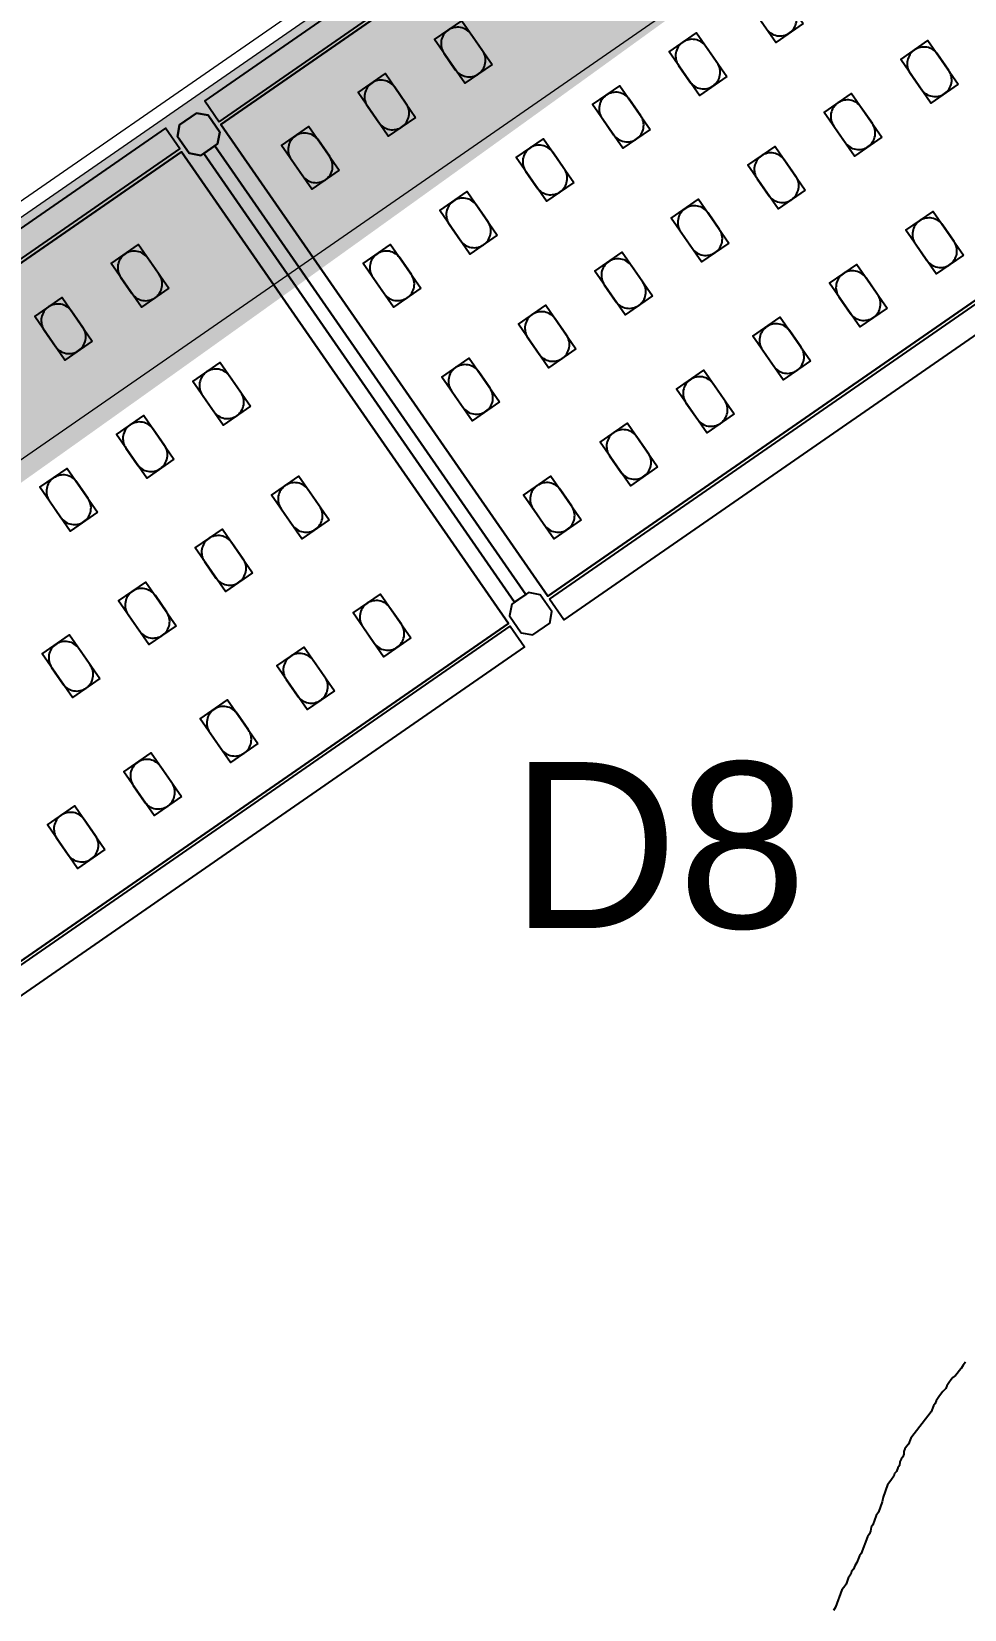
# Model space of a CAD drawing. Header units: millimetres. Extents: x 9159 to 17971, y 10368 to 13314.
# Drawn here: x 14014.1 to 14084.3, y 11922.2 to 12041 of the extents above; entities that cross this region are included whole.
import ezdxf
from ezdxf.enums import TextEntityAlignment as Align

# ---------------------------------------------------------------- set-up
doc = ezdxf.new("R2010")
doc.units = ezdxf.units.MM
doc.header["$LTSCALE"] = 5
for name, color, linetype in [('200-EquipBlack-3d', 250, 'Continuous'), ('200-EquipBorder-2d', 9, 'Continuous'), ('200-EquipID-2d', 7, 'Continuous'), ('200-EquipInternal-2d', 252, 'Continuous'), ('200-EquipSteel-3d', 9, 'Continuous'), ('600-User-2D', 7, 'Continuous')]:
    doc.layers.add(name, color=color, linetype=linetype)
doc.layers.add('200-InsPoint-3D', color=3, linetype='Continuous', plot=False)
for name, color, linetype, lineweight in [('A-DUVAR', 5, 'Continuous', 18), ('fusya-hatch', 230, 'Continuous', 0), ('SİLME  İZ', 42, 'Continuous', 0)]:
    doc.layers.add(name, color=color, linetype=linetype, lineweight=lineweight)
doc.styles.add('Arial', font='arial.ttf')
doc.styles.add('ROMANS', font='micross.ttf')

# ---------------------------------------------------------------- blocks, each defined once
blk = doc.blocks.new('BLS2580')
at = {"layer": '200-EquipBlack-3d'}
for points, elevation in [([(1155.5, -120.5), (1130.5, -120.5), (1130.5, -80.5), (1155.5, -80.5)], 1617), ([(1155.5, -120.5), (1130.5, -120.5), (1130.5, -80.5), (1155.5, -80.5)], 267), ([(1155.5, -120.5), (1130.5, -120.5), (1130.5, -80.5), (1155.5, -80.5)], 717), ([(1155.5, -120.5), (1130.5, -120.5), (1130.5, -80.5), (1155.5, -80.5)], 1167), ([(1225.5, -120.5), (1200.5, -120.5), (1200.5, -80.5), (1225.5, -80.5)], 1617), ([(1225.5, -120.5), (1200.5, -120.5), (1200.5, -80.5), (1225.5, -80.5)], 267), ([(1225.5, -120.5), (1200.5, -120.5), (1200.5, -80.5), (1225.5, -80.5)], 717), ([(1225.5, -120.5), (1200.5, -120.5), (1200.5, -80.5), (1225.5, -80.5)], 1167), ([(1381.5, -120.5), (1356.5, -120.5), (1356.5, -80.5), (1381.5, -80.5)], 1617), ([(1381.5, -120.5), (1356.5, -120.5), (1356.5, -80.5), (1381.5, -80.5)], 1167), ([(1381.5, -120.5), (1356.5, -120.5), (1356.5, -80.5), (1381.5, -80.5)], 717), ([(1381.5, -120.5), (1356.5, -120.5), (1356.5, -80.5), (1381.5, -80.5)], 267), ([(1451.5, -120.5), (1426.5, -120.5), (1426.5, -80.5), (1451.5, -80.5)], 1617), ([(1451.5, -120.5), (1426.5, -120.5), (1426.5, -80.5), (1451.5, -80.5)], 1167), ([(1451.5, -120.5), (1426.5, -120.5), (1426.5, -80.5), (1451.5, -80.5)], 717), ([(1451.5, -120.5), (1426.5, -120.5), (1426.5, -80.5), (1451.5, -80.5)], 267), ([(1521.5, -120.5), (1496.5, -120.5), (1496.5, -80.5), (1521.5, -80.5)], 1617), ([(1521.5, -120.5), (1496.5, -120.5), (1496.5, -80.5), (1521.5, -80.5)], 267), ([(1521.5, -120.5), (1496.5, -120.5), (1496.5, -80.5), (1521.5, -80.5)], 717), ([(1521.5, -120.5), (1496.5, -120.5), (1496.5, -80.5), (1521.5, -80.5)], 1167), ([(1085.5, -228.5), (1060.5, -228.5), (1060.5, -188.5), (1085.5, -188.5)], 1617), ([(1085.5, -228.5), (1060.5, -228.5), (1060.5, -188.5), (1085.5, -188.5)], 267), ([(1085.5, -228.5), (1060.5, -228.5), (1060.5, -188.5), (1085.5, -188.5)], 717), ([(1085.5, -228.5), (1060.5, -228.5), (1060.5, -188.5), (1085.5, -188.5)], 1167), ([(1155.5, -228.5), (1130.5, -228.5), (1130.5, -188.5), (1155.5, -188.5)], 1617), ([(1155.5, -228.5), (1130.5, -228.5), (1130.5, -188.5), (1155.5, -188.5)], 267), ([(1155.5, -228.5), (1130.5, -228.5), (1130.5, -188.5), (1155.5, -188.5)], 717), ([(1155.5, -228.5), (1130.5, -228.5), (1130.5, -188.5), (1155.5, -188.5)], 1167), ([(1225.5, -228.5), (1200.5, -228.5), (1200.5, -188.5), (1225.5, -188.5)], 1617), ([(1225.5, -228.5), (1200.5, -228.5), (1200.5, -188.5), (1225.5, -188.5)], 267), ([(1225.5, -228.5), (1200.5, -228.5), (1200.5, -188.5), (1225.5, -188.5)], 717), ([(1225.5, -228.5), (1200.5, -228.5), (1200.5, -188.5), (1225.5, -188.5)], 1167), ([(1381.5, -228.5), (1356.5, -228.5), (1356.5, -188.5), (1381.5, -188.5)], 1617), ([(1381.5, -228.5), (1356.5, -228.5), (1356.5, -188.5), (1381.5, -188.5)], 1167), ([(1381.5, -228.5), (1356.5, -228.5), (1356.5, -188.5), (1381.5, -188.5)], 717), ([(1381.5, -228.5), (1356.5, -228.5), (1356.5, -188.5), (1381.5, -188.5)], 267), ([(1451.5, -228.5), (1426.5, -228.5), (1426.5, -188.5), (1451.5, -188.5)], 1617), ([(1451.5, -228.5), (1426.5, -228.5), (1426.5, -188.5), (1451.5, -188.5)], 1167), ([(1451.5, -228.5), (1426.5, -228.5), (1426.5, -188.5), (1451.5, -188.5)], 717), ([(1451.5, -228.5), (1426.5, -228.5), (1426.5, -188.5), (1451.5, -188.5)], 267), ([(1521.5, -228.5), (1496.5, -228.5), (1496.5, -188.5), (1521.5, -188.5)], 1617), ([(1521.5, -228.5), (1496.5, -228.5), (1496.5, -188.5), (1521.5, -188.5)], 267), ([(1521.5, -228.5), (1496.5, -228.5), (1496.5, -188.5), (1521.5, -188.5)], 717), ([(1521.5, -228.5), (1496.5, -228.5), (1496.5, -188.5), (1521.5, -188.5)], 1167), ([(1591.5, -228.5), (1566.5, -228.5), (1566.5, -188.5), (1591.5, -188.5)], 1617), ([(1591.5, -228.5), (1566.5, -228.5), (1566.5, -188.5), (1591.5, -188.5)], 267), ([(1591.5, -228.5), (1566.5, -228.5), (1566.5, -188.5), (1591.5, -188.5)], 717), ([(1591.5, -228.5), (1566.5, -228.5), (1566.5, -188.5), (1591.5, -188.5)], 1167), ([(1661.5, -228.5), (1636.5, -228.5), (1636.5, -188.5), (1661.5, -188.5)], 1617), ([(1661.5, -228.5), (1636.5, -228.5), (1636.5, -188.5), (1661.5, -188.5)], 267), ([(1661.5, -228.5), (1636.5, -228.5), (1636.5, -188.5), (1661.5, -188.5)], 717), ([(1661.5, -228.5), (1636.5, -228.5), (1636.5, -188.5), (1661.5, -188.5)], 1167), ([(1731.5, -228.5), (1706.5, -228.5), (1706.5, -188.5), (1731.5, -188.5)], 1617), ([(1731.5, -228.5), (1706.5, -228.5), (1706.5, -188.5), (1731.5, -188.5)], 267), ([(1731.5, -228.5), (1706.5, -228.5), (1706.5, -188.5), (1731.5, -188.5)], 717), ([(1731.5, -228.5), (1706.5, -228.5), (1706.5, -188.5), (1731.5, -188.5)], 1167), ([(1015.5, -332.5), (990.5, -332.5), (990.5, -292.5), (1015.5, -292.5)], 1617), ([(1015.5, -332.5), (990.5, -332.5), (990.5, -292.5), (1015.5, -292.5)], 267), ([(1015.5, -332.5), (990.5, -332.5), (990.5, -292.5), (1015.5, -292.5)], 717), ([(1015.5, -332.5), (990.5, -332.5), (990.5, -292.5), (1015.5, -292.5)], 1167), ([(1085.5, -332.5), (1060.5, -332.5), (1060.5, -292.5), (1085.5, -292.5)], 1617), ([(1085.5, -332.5), (1060.5, -332.5), (1060.5, -292.5), (1085.5, -292.5)], 267), ([(1085.5, -332.5), (1060.5, -332.5), (1060.5, -292.5), (1085.5, -292.5)], 717), ([(1085.5, -332.5), (1060.5, -332.5), (1060.5, -292.5), (1085.5, -292.5)], 1167), ([(1155.5, -332.5), (1130.5, -332.5), (1130.5, -292.5), (1155.5, -292.5)], 1617), ([(1155.5, -332.5), (1130.5, -332.5), (1130.5, -292.5), (1155.5, -292.5)], 267), ([(1155.5, -332.5), (1130.5, -332.5), (1130.5, -292.5), (1155.5, -292.5)], 717), ([(1155.5, -332.5), (1130.5, -332.5), (1130.5, -292.5), (1155.5, -292.5)], 1167), ([(1225.5, -332.5), (1200.5, -332.5), (1200.5, -292.5), (1225.5, -292.5)], 1617), ([(1225.5, -332.5), (1200.5, -332.5), (1200.5, -292.5), (1225.5, -292.5)], 267), ([(1225.5, -332.5), (1200.5, -332.5), (1200.5, -292.5), (1225.5, -292.5)], 717), ([(1225.5, -332.5), (1200.5, -332.5), (1200.5, -292.5), (1225.5, -292.5)], 1167), ([(1381.5, -332.5), (1356.5, -332.5), (1356.5, -292.5), (1381.5, -292.5)], 1617), ([(1381.5, -332.5), (1356.5, -332.5), (1356.5, -292.5), (1381.5, -292.5)], 1167), ([(1381.5, -332.5), (1356.5, -332.5), (1356.5, -292.5), (1381.5, -292.5)], 717), ([(1381.5, -332.5), (1356.5, -332.5), (1356.5, -292.5), (1381.5, -292.5)], 267), ([(1451.5, -332.5), (1426.5, -332.5), (1426.5, -292.5), (1451.5, -292.5)], 1617), ([(1451.5, -332.5), (1426.5, -332.5), (1426.5, -292.5), (1451.5, -292.5)], 1167), ([(1451.5, -332.5), (1426.5, -332.5), (1426.5, -292.5), (1451.5, -292.5)], 717), ([(1451.5, -332.5), (1426.5, -332.5), (1426.5, -292.5), (1451.5, -292.5)], 267), ([(1521.5, -332.5), (1496.5, -332.5), (1496.5, -292.5), (1521.5, -292.5)], 1617), ([(1521.5, -332.5), (1496.5, -332.5), (1496.5, -292.5), (1521.5, -292.5)], 267), ([(1521.5, -332.5), (1496.5, -332.5), (1496.5, -292.5), (1521.5, -292.5)], 717), ([(1521.5, -332.5), (1496.5, -332.5), (1496.5, -292.5), (1521.5, -292.5)], 1167), ([(1591.5, -332.5), (1566.5, -332.5), (1566.5, -292.5), (1591.5, -292.5)], 1617), ([(1591.5, -332.5), (1566.5, -332.5), (1566.5, -292.5), (1591.5, -292.5)], 267), ([(1591.5, -332.5), (1566.5, -332.5), (1566.5, -292.5), (1591.5, -292.5)], 717), ([(1591.5, -332.5), (1566.5, -332.5), (1566.5, -292.5), (1591.5, -292.5)], 1167), ([(1661.5, -332.5), (1636.5, -332.5), (1636.5, -292.5), (1661.5, -292.5)], 1617), ([(1661.5, -332.5), (1636.5, -332.5), (1636.5, -292.5), (1661.5, -292.5)], 267), ([(1661.5, -332.5), (1636.5, -332.5), (1636.5, -292.5), (1661.5, -292.5)], 717), ([(1661.5, -332.5), (1636.5, -332.5), (1636.5, -292.5), (1661.5, -292.5)], 1167), ([(1731.5, -332.5), (1706.5, -332.5), (1706.5, -292.5), (1731.5, -292.5)], 1617), ([(1731.5, -332.5), (1706.5, -332.5), (1706.5, -292.5), (1731.5, -292.5)], 267), ([(1731.5, -332.5), (1706.5, -332.5), (1706.5, -292.5), (1731.5, -292.5)], 717), ([(1731.5, -332.5), (1706.5, -332.5), (1706.5, -292.5), (1731.5, -292.5)], 1167), ([(1801.5, -332.5), (1776.5, -332.5), (1776.5, -292.5), (1801.5, -292.5)], 1617), ([(1801.5, -332.5), (1776.5, -332.5), (1776.5, -292.5), (1801.5, -292.5)], 1167), ([(1801.5, -332.5), (1776.5, -332.5), (1776.5, -292.5), (1801.5, -292.5)], 717), ([(1801.5, -332.5), (1776.5, -332.5), (1776.5, -292.5), (1801.5, -292.5)], 267), ([(945.5, -440.5), (920.5, -440.5), (920.5, -400.5), (945.5, -400.5)], 1617), ([(945.5, -440.5), (920.5, -440.5), (920.5, -400.5), (945.5, -400.5)], 267), ([(945.5, -440.5), (920.5, -440.5), (920.5, -400.5), (945.5, -400.5)], 717), ([(945.5, -440.5), (920.5, -440.5), (920.5, -400.5), (945.5, -400.5)], 1167), ([(1015.5, -440.5), (990.5, -440.5), (990.5, -400.5), (1015.5, -400.5)], 1617), ([(1015.5, -440.5), (990.5, -440.5), (990.5, -400.5), (1015.5, -400.5)], 267), ([(1015.5, -440.5), (990.5, -440.5), (990.5, -400.5), (1015.5, -400.5)], 717), ([(1015.5, -440.5), (990.5, -440.5), (990.5, -400.5), (1015.5, -400.5)], 1167), ([(1085.5, -440.5), (1060.5, -440.5), (1060.5, -400.5), (1085.5, -400.5)], 1617), ([(1085.5, -440.5), (1060.5, -440.5), (1060.5, -400.5), (1085.5, -400.5)], 267), ([(1085.5, -440.5), (1060.5, -440.5), (1060.5, -400.5), (1085.5, -400.5)], 717), ([(1085.5, -440.5), (1060.5, -440.5), (1060.5, -400.5), (1085.5, -400.5)], 1167), ([(1155.5, -440.5), (1130.5, -440.5), (1130.5, -400.5), (1155.5, -400.5)], 1617), ([(1155.5, -440.5), (1130.5, -440.5), (1130.5, -400.5), (1155.5, -400.5)], 267), ([(1155.5, -440.5), (1130.5, -440.5), (1130.5, -400.5), (1155.5, -400.5)], 717), ([(1155.5, -440.5), (1130.5, -440.5), (1130.5, -400.5), (1155.5, -400.5)], 1167), ([(1225.5, -440.5), (1200.5, -440.5), (1200.5, -400.5), (1225.5, -400.5)], 1617), ([(1225.5, -440.5), (1200.5, -440.5), (1200.5, -400.5), (1225.5, -400.5)], 267), ([(1225.5, -440.5), (1200.5, -440.5), (1200.5, -400.5), (1225.5, -400.5)], 717), ([(1225.5, -440.5), (1200.5, -440.5), (1200.5, -400.5), (1225.5, -400.5)], 1167), ([(1381.5, -440.5), (1356.5, -440.5), (1356.5, -400.5), (1381.5, -400.5)], 1617), ([(1381.5, -440.5), (1356.5, -440.5), (1356.5, -400.5), (1381.5, -400.5)], 1167), ([(1381.5, -440.5), (1356.5, -440.5), (1356.5, -400.5), (1381.5, -400.5)], 717), ([(1381.5, -440.5), (1356.5, -440.5), (1356.5, -400.5), (1381.5, -400.5)], 267), ([(1451.5, -440.5), (1426.5, -440.5), (1426.5, -400.5), (1451.5, -400.5)], 1617), ([(1451.5, -440.5), (1426.5, -440.5), (1426.5, -400.5), (1451.5, -400.5)], 1167), ([(1451.5, -440.5), (1426.5, -440.5), (1426.5, -400.5), (1451.5, -400.5)], 717), ([(1451.5, -440.5), (1426.5, -440.5), (1426.5, -400.5), (1451.5, -400.5)], 267), ([(1521.5, -440.5), (1496.5, -440.5), (1496.5, -400.5), (1521.5, -400.5)], 1617), ([(1521.5, -440.5), (1496.5, -440.5), (1496.5, -400.5), (1521.5, -400.5)], 267), ([(1521.5, -440.5), (1496.5, -440.5), (1496.5, -400.5), (1521.5, -400.5)], 717), ([(1521.5, -440.5), (1496.5, -440.5), (1496.5, -400.5), (1521.5, -400.5)], 1167), ([(1591.5, -440.5), (1566.5, -440.5), (1566.5, -400.5), (1591.5, -400.5)], 1617), ([(1591.5, -440.5), (1566.5, -440.5), (1566.5, -400.5), (1591.5, -400.5)], 267), ([(1591.5, -440.5), (1566.5, -440.5), (1566.5, -400.5), (1591.5, -400.5)], 717), ([(1591.5, -440.5), (1566.5, -440.5), (1566.5, -400.5), (1591.5, -400.5)], 1167), ([(1661.5, -440.5), (1636.5, -440.5), (1636.5, -400.5), (1661.5, -400.5)], 1617), ([(1661.5, -440.5), (1636.5, -440.5), (1636.5, -400.5), (1661.5, -400.5)], 267), ([(1661.5, -440.5), (1636.5, -440.5), (1636.5, -400.5), (1661.5, -400.5)], 717), ([(1661.5, -440.5), (1636.5, -440.5), (1636.5, -400.5), (1661.5, -400.5)], 1167), ([(1731.5, -440.5), (1706.5, -440.5), (1706.5, -400.5), (1731.5, -400.5)], 1617), ([(1731.5, -440.5), (1706.5, -440.5), (1706.5, -400.5), (1731.5, -400.5)], 267), ([(1731.5, -440.5), (1706.5, -440.5), (1706.5, -400.5), (1731.5, -400.5)], 717), ([(1731.5, -440.5), (1706.5, -440.5), (1706.5, -400.5), (1731.5, -400.5)], 1167)]:
    blk.add_lwpolyline(points, close=True, dxfattribs=dict(at, elevation=elevation))
at = {"layer": '200-EquipBorder-2d'}
for points in [[(52, -39), (1292, -39), (1292, -20), (52, -20)], [(1328, -39), (2568, -39), (2568, -20), (1328, -20)], [(52, -476), (1292, -476), (1292, -495), (52, -495)], [(1328, -476), (2568, -476), (2568, -495), (1328, -495)]]:
    blk.add_lwpolyline(points, close=True, dxfattribs=at)
for points in [[(1302.3, -52), (1296, -45.7), (1296, -30.3), (1302.3, -24), (1317.7, -24), (1324, -30.3), (1324, -45.7), (1317.7, -52), (1302.3, -52)], [(1304.9, -463), (1315.1, -463), (1315.1, -52), (1304.9, -52), (1304.9, -463)], [(1302.3, -463), (1296, -469.3), (1296, -484.7), (1302.3, -491), (1317.7, -491), (1324, -484.7), (1324, -469.3), (1317.7, -463), (1302.3, -463)]]:
    blk.add_lwpolyline(points, dxfattribs=at)
at = {"layer": '200-EquipInternal-2d'}
for points in [[(1292, -473.5), (52, -473.5), (52, -41.5), (1292, -41.5)], [(2568, -473.5), (1328, -473.5), (1328, -41.5), (2568, -41.5)]]:
    blk.add_lwpolyline(points, close=True, dxfattribs=at)
for points in [[(1130.5, -93), (1130.5, -108, 0.414214), (1143, -120.5, 0.414214), (1155.5, -108), (1155.5, -93, 0.414214), (1143, -80.5, 0.414214), (1130.5, -93, 0.414214)], [(1200.5, -93), (1200.5, -108, 0.414214), (1213, -120.5, 0.414214), (1225.5, -108), (1225.5, -93, 0.414214), (1213, -80.5, 0.414214), (1200.5, -93, 0.414214)], [(1356.5, -93), (1356.5, -108, 0.414214), (1369, -120.5, 0.414214), (1381.5, -108), (1381.5, -93, 0.414214), (1369, -80.5, 0.414214), (1356.5, -93, 0.414214)], [(1426.5, -93), (1426.5, -108, 0.414214), (1439, -120.5, 0.414214), (1451.5, -108), (1451.5, -93, 0.414214), (1439, -80.5, 0.414214), (1426.5, -93, 0.414214)], [(1496.5, -93), (1496.5, -108, 0.414214), (1509, -120.5, 0.414214), (1521.5, -108), (1521.5, -93, 0.414214), (1509, -80.5, 0.414214), (1496.5, -93, 0.414214)], [(1060.5, -201), (1060.5, -216, 0.414214), (1073, -228.5, 0.414214), (1085.5, -216), (1085.5, -201, 0.414214), (1073, -188.5, 0.414214), (1060.5, -201, 0.414214)], [(1130.5, -201), (1130.5, -216, 0.414214), (1143, -228.5, 0.414214), (1155.5, -216), (1155.5, -201, 0.414214), (1143, -188.5, 0.414214), (1130.5, -201, 0.414214)], [(1200.5, -201), (1200.5, -216, 0.414214), (1213, -228.5, 0.414214), (1225.5, -216), (1225.5, -201, 0.414214), (1213, -188.5, 0.414214), (1200.5, -201, 0.414214)], [(1356.5, -201), (1356.5, -216, 0.414214), (1369, -228.5, 0.414214), (1381.5, -216), (1381.5, -201, 0.414214), (1369, -188.5, 0.414214), (1356.5, -201, 0.414214)], [(1426.5, -201), (1426.5, -216, 0.414214), (1439, -228.5, 0.414214), (1451.5, -216), (1451.5, -201, 0.414214), (1439, -188.5, 0.414214), (1426.5, -201, 0.414214)], [(1496.5, -201), (1496.5, -216, 0.414214), (1509, -228.5, 0.414214), (1521.5, -216), (1521.5, -201, 0.414214), (1509, -188.5, 0.414214), (1496.5, -201, 0.414214)], [(1566.5, -201), (1566.5, -216, 0.414214), (1579, -228.5, 0.414214), (1591.5, -216), (1591.5, -201, 0.414214), (1579, -188.5, 0.414214), (1566.5, -201, 0.414214)], [(1636.5, -201), (1636.5, -216, 0.414214), (1649, -228.5, 0.414214), (1661.5, -216), (1661.5, -201, 0.414214), (1649, -188.5, 0.414214), (1636.5, -201, 0.414214)], [(1706.5, -201), (1706.5, -216, 0.414214), (1719, -228.5, 0.414214), (1731.5, -216), (1731.5, -201, 0.414214), (1719, -188.5, 0.414214), (1706.5, -201, 0.414214)], [(990.5, -305), (990.5, -320, 0.414214), (1003, -332.5, 0.414214), (1015.5, -320), (1015.5, -305, 0.414214), (1003, -292.5, 0.414214), (990.5, -305, 0.414214)], [(1060.5, -305), (1060.5, -320, 0.414214), (1073, -332.5, 0.414214), (1085.5, -320), (1085.5, -305, 0.414214), (1073, -292.5, 0.414214), (1060.5, -305, 0.414214)], [(1130.5, -305), (1130.5, -320, 0.414214), (1143, -332.5, 0.414214), (1155.5, -320), (1155.5, -305, 0.414214), (1143, -292.5, 0.414214), (1130.5, -305, 0.414214)], [(1200.5, -305), (1200.5, -320, 0.414214), (1213, -332.5, 0.414214), (1225.5, -320), (1225.5, -305, 0.414214), (1213, -292.5, 0.414214), (1200.5, -305, 0.414214)], [(1356.5, -305), (1356.5, -320, 0.414214), (1369, -332.5, 0.414214), (1381.5, -320), (1381.5, -305, 0.414214), (1369, -292.5, 0.414214), (1356.5, -305, 0.414214)], [(1426.5, -305), (1426.5, -320, 0.414214), (1439, -332.5, 0.414214), (1451.5, -320), (1451.5, -305, 0.414214), (1439, -292.5, 0.414214), (1426.5, -305, 0.414214)], [(1496.5, -305), (1496.5, -320, 0.414214), (1509, -332.5, 0.414214), (1521.5, -320), (1521.5, -305, 0.414214), (1509, -292.5, 0.414214), (1496.5, -305, 0.414214)], [(1566.5, -305), (1566.5, -320, 0.414214), (1579, -332.5, 0.414214), (1591.5, -320), (1591.5, -305, 0.414214), (1579, -292.5, 0.414214), (1566.5, -305, 0.414214)], [(1636.5, -305), (1636.5, -320, 0.414214), (1649, -332.5, 0.414214), (1661.5, -320), (1661.5, -305, 0.414214), (1649, -292.5, 0.414214), (1636.5, -305, 0.414214)], [(1706.5, -305), (1706.5, -320, 0.414214), (1719, -332.5, 0.414214), (1731.5, -320), (1731.5, -305, 0.414214), (1719, -292.5, 0.414214), (1706.5, -305, 0.414214)], [(1776.5, -305), (1776.5, -320, 0.414214), (1789, -332.5, 0.414214), (1801.5, -320), (1801.5, -305, 0.414214), (1789, -292.5, 0.414214), (1776.5, -305, 0.414214)], [(920.5, -413), (920.5, -428, 0.414214), (933, -440.5, 0.414214), (945.5, -428), (945.5, -413, 0.414214), (933, -400.5, 0.414214), (920.5, -413, 0.414214)], [(990.5, -413), (990.5, -428, 0.414214), (1003, -440.5, 0.414214), (1015.5, -428), (1015.5, -413, 0.414214), (1003, -400.5, 0.414214), (990.5, -413, 0.414214)], [(1060.5, -413), (1060.5, -428, 0.414214), (1073, -440.5, 0.414214), (1085.5, -428), (1085.5, -413, 0.414214), (1073, -400.5, 0.414214), (1060.5, -413, 0.414214)], [(1130.5, -413), (1130.5, -428, 0.414214), (1143, -440.5, 0.414214), (1155.5, -428), (1155.5, -413, 0.414214), (1143, -400.5, 0.414214), (1130.5, -413, 0.414214)], [(1200.5, -413), (1200.5, -428, 0.414214), (1213, -440.5, 0.414214), (1225.5, -428), (1225.5, -413, 0.414214), (1213, -400.5, 0.414214), (1200.5, -413, 0.414214)], [(1356.5, -413), (1356.5, -428, 0.414214), (1369, -440.5, 0.414214), (1381.5, -428), (1381.5, -413, 0.414214), (1369, -400.5, 0.414214), (1356.5, -413, 0.414214)], [(1426.5, -413), (1426.5, -428, 0.414214), (1439, -440.5, 0.414214), (1451.5, -428), (1451.5, -413, 0.414214), (1439, -400.5, 0.414214), (1426.5, -413, 0.414214)], [(1496.5, -413), (1496.5, -428, 0.414214), (1509, -440.5, 0.414214), (1521.5, -428), (1521.5, -413, 0.414214), (1509, -400.5, 0.414214), (1496.5, -413, 0.414214)], [(1566.5, -413), (1566.5, -428, 0.414214), (1579, -440.5, 0.414214), (1591.5, -428), (1591.5, -413, 0.414214), (1579, -400.5, 0.414214), (1566.5, -413, 0.414214)], [(1636.5, -413), (1636.5, -428, 0.414214), (1649, -440.5, 0.414214), (1661.5, -428), (1661.5, -413, 0.414214), (1649, -400.5, 0.414214), (1636.5, -413, 0.414214)], [(1706.5, -413), (1706.5, -428, 0.414214), (1719, -440.5, 0.414214), (1731.5, -428), (1731.5, -413, 0.414214), (1719, -400.5, 0.414214), (1706.5, -413, 0.414214)]]:
    blk.add_lwpolyline(points, format="xyb", dxfattribs=at)
at = {"layer": '200-EquipSteel-3d'}
for points in [[(1302.3, -24), (1296, -30.3), (1296, -45.7), (1302.3, -52), (1317.7, -52), (1324, -45.7), (1324, -30.3), (1317.7, -24), (1302.3, -24)], [(1302.3, -463), (1296, -469.3), (1296, -484.7), (1302.3, -491), (1317.7, -491), (1324, -484.7), (1324, -469.3), (1317.7, -463), (1302.3, -463)]]:
    blk.add_lwpolyline(points, dxfattribs=at)
at = {"layer": '200-InsPoint-3D', "flags": 9}
blk.add_attdef('DISTANG', (0, 0), '', height=1, dxfattribs=at)
at = {"layer": '200-EquipSteel-3d'}
mesh = blk.add_polymesh((6, 3), dxfattribs=at)
for k, corner in enumerate([(52, -473.5, 1615), (52, -473.5, 1585), (52, -473.5, 1585), (52, -41.5, 1615), (52, -41.5, 1585), (52, -41.5, 1585), (1292, -41.5, 1615), (1292, -41.5, 1585), (52, -41.5, 1585), (1292, -473.5, 1615), (1292, -473.5, 1585), (52, -473.5, 1585), (1292, -473.5, 1615), (1292, -473.5, 1615), (52, -473.5, 1615), (1292, -41.5, 1615), (1292, -41.5, 1615), (52, -41.5, 1615)]):
    mesh.set_mesh_vertex(divmod(k, 3), corner)
mesh = blk.add_polymesh((6, 3), dxfattribs=at)
for k, corner in enumerate([(52, -473.5, 265), (52, -473.5, 235), (52, -473.5, 235), (52, -41.5, 265), (52, -41.5, 235), (52, -41.5, 235), (1292, -41.5, 265), (1292, -41.5, 235), (52, -41.5, 235), (1292, -473.5, 265), (1292, -473.5, 235), (52, -473.5, 235), (1292, -473.5, 265), (1292, -473.5, 265), (52, -473.5, 265), (1292, -41.5, 265), (1292, -41.5, 265), (52, -41.5, 265)]):
    mesh.set_mesh_vertex(divmod(k, 3), corner)
mesh = blk.add_polymesh((6, 3), dxfattribs=at)
for k, corner in enumerate([(52, -473.5, 715), (52, -473.5, 685), (52, -473.5, 685), (52, -41.5, 715), (52, -41.5, 685), (52, -41.5, 685), (1292, -41.5, 715), (1292, -41.5, 685), (52, -41.5, 685), (1292, -473.5, 715), (1292, -473.5, 685), (52, -473.5, 685), (1292, -473.5, 715), (1292, -473.5, 715), (52, -473.5, 715), (1292, -41.5, 715), (1292, -41.5, 715), (52, -41.5, 715)]):
    mesh.set_mesh_vertex(divmod(k, 3), corner)
mesh = blk.add_polymesh((6, 3), dxfattribs=at)
for k, corner in enumerate([(52, -473.5, 1165), (52, -473.5, 1135), (52, -473.5, 1135), (52, -41.5, 1165), (52, -41.5, 1135), (52, -41.5, 1135), (1292, -41.5, 1165), (1292, -41.5, 1135), (52, -41.5, 1135), (1292, -473.5, 1165), (1292, -473.5, 1135), (52, -473.5, 1135), (1292, -473.5, 1165), (1292, -473.5, 1165), (52, -473.5, 1165), (1292, -41.5, 1165), (1292, -41.5, 1165), (52, -41.5, 1165)]):
    mesh.set_mesh_vertex(divmod(k, 3), corner)
mesh = blk.add_polymesh((6, 3), dxfattribs=at)
for k, corner in enumerate([(1328, -473.5, 1615), (1328, -473.5, 1585), (1328, -473.5, 1585), (1328, -41.5, 1615), (1328, -41.5, 1585), (1328, -41.5, 1585), (2568, -41.5, 1615), (2568, -41.5, 1585), (1328, -41.5, 1585), (2568, -473.5, 1615), (2568, -473.5, 1585), (1328, -473.5, 1585), (2568, -473.5, 1615), (2568, -473.5, 1615), (1328, -473.5, 1615), (2568, -41.5, 1615), (2568, -41.5, 1615), (1328, -41.5, 1615)]):
    mesh.set_mesh_vertex(divmod(k, 3), corner)
mesh = blk.add_polymesh((6, 3), dxfattribs=at)
for k, corner in enumerate([(1328, -473.5, 265), (1328, -473.5, 235), (1328, -473.5, 235), (1328, -41.5, 265), (1328, -41.5, 235), (1328, -41.5, 235), (2568, -41.5, 265), (2568, -41.5, 235), (1328, -41.5, 235), (2568, -473.5, 265), (2568, -473.5, 235), (1328, -473.5, 235), (2568, -473.5, 265), (2568, -473.5, 265), (1328, -473.5, 265), (2568, -41.5, 265), (2568, -41.5, 265), (1328, -41.5, 265)]):
    mesh.set_mesh_vertex(divmod(k, 3), corner)
mesh = blk.add_polymesh((6, 3), dxfattribs=at)
for k, corner in enumerate([(1328, -473.5, 715), (1328, -473.5, 685), (1328, -473.5, 685), (1328, -41.5, 715), (1328, -41.5, 685), (1328, -41.5, 685), (2568, -41.5, 715), (2568, -41.5, 685), (1328, -41.5, 685), (2568, -473.5, 715), (2568, -473.5, 685), (1328, -473.5, 685), (2568, -473.5, 715), (2568, -473.5, 715), (1328, -473.5, 715), (2568, -41.5, 715), (2568, -41.5, 715), (1328, -41.5, 715)]):
    mesh.set_mesh_vertex(divmod(k, 3), corner)
mesh = blk.add_polymesh((6, 3), dxfattribs=at)
for k, corner in enumerate([(1328, -473.5, 1165), (1328, -473.5, 1135), (1328, -473.5, 1135), (1328, -41.5, 1165), (1328, -41.5, 1135), (1328, -41.5, 1135), (2568, -41.5, 1165), (2568, -41.5, 1135), (1328, -41.5, 1135), (2568, -473.5, 1165), (2568, -473.5, 1135), (1328, -473.5, 1135), (2568, -473.5, 1165), (2568, -473.5, 1165), (1328, -473.5, 1165), (2568, -41.5, 1165), (2568, -41.5, 1165), (1328, -41.5, 1165)]):
    mesh.set_mesh_vertex(divmod(k, 3), corner)
mesh = blk.add_polymesh((6, 3), dxfattribs=at)
for k, corner in enumerate([(1315.1, -52, 260), (1315.1, -52, 240), (1315.1, -52, 240), (1304.9, -52, 260), (1304.9, -52, 240), (1304.9, -52, 240), (1304.9, -463, 260), (1304.9, -463, 240), (1304.9, -52, 240), (1315.1, -463, 260), (1315.1, -463, 240), (1315.1, -52, 240), (1315.1, -463, 260), (1315.1, -463, 260), (1315.1, -52, 260), (1304.9, -463, 260), (1304.9, -463, 260), (1304.9, -52, 260)]):
    mesh.set_mesh_vertex(divmod(k, 3), corner)
mesh = blk.add_polymesh((6, 3), dxfattribs=at)
for k, corner in enumerate([(1315.1, -52, 920), (1315.1, -52, 900), (1315.1, -52, 900), (1304.9, -52, 920), (1304.9, -52, 900), (1304.9, -52, 900), (1304.9, -463, 920), (1304.9, -463, 900), (1304.9, -52, 900), (1315.1, -463, 920), (1315.1, -463, 900), (1315.1, -52, 900), (1315.1, -463, 920), (1315.1, -463, 920), (1315.1, -52, 920), (1304.9, -463, 920), (1304.9, -463, 920), (1304.9, -52, 920)]):
    mesh.set_mesh_vertex(divmod(k, 3), corner)
mesh = blk.add_polymesh((6, 3), dxfattribs=at)
for k, corner in enumerate([(1315.1, -52, 1670), (1315.1, -52, 1650), (1315.1, -52, 1650), (1304.9, -52, 1670), (1304.9, -52, 1650), (1304.9, -52, 1650), (1304.9, -463, 1670), (1304.9, -463, 1650), (1304.9, -52, 1650), (1315.1, -463, 1670), (1315.1, -463, 1650), (1315.1, -52, 1650), (1315.1, -463, 1670), (1315.1, -463, 1670), (1315.1, -52, 1670), (1304.9, -463, 1670), (1304.9, -463, 1670), (1304.9, -52, 1670)]):
    mesh.set_mesh_vertex(divmod(k, 3), corner)
blk = doc.blocks.new('attrib')
at = {"layer": '200-EquipID-2d', "style": 'Arial'}
blk.add_attdef('POS', text='', height=2.5, dxfattribs=at).set_placement((0, 0, -1), align=Align.MIDDLE)
at = {"layer": '200-EquipID-2d', "style": 'ROMANS', "flags": 1}
for tag, p in [('ZONA', (0, -4.905, -2)), ('EQUIPMENTDATA', (0, -7.89, -2)), ('LONGDESCR', (0, -11.302, -2)), ('EQUIPMENTCONN', (0, -14.714, -2)), ('ACCESSORYDATA', (0, -18.552, -2)), ('ACCESSORYCONN', (0, -21.857, -2))]:
    blk.add_attdef(tag, text='', height=2.5, dxfattribs=at).set_placement(p, align=Align.CENTER)
blk = doc.blocks.new('CUOCO')
at = {"layer": '600-User-2D'}
for p, q in [((-24.13, 22.77), (-24.29, 22.53)), ((-23.96, 23.01), (-24.13, 22.77)), ((-25.21, 21.45), (-25.37, 21.21)), ((-25.04, 21.69), (-25.21, 21.45)), ((-24.91, 21.86), (-25.04, 21.69)), ((-24.7, 22.01), (-24.91, 21.86)), ((-24.56, 22.18), (-24.7, 22.01)), ((-24.43, 22.36), (-24.56, 22.18)), ((-24.29, 22.53), (-24.43, 22.36)), ((-25.97, 20.39), (-26.16, 20.09)), ((-25.83, 20.56), (-25.97, 20.39)), ((-25.67, 20.8), (-25.83, 20.56)), ((-25.44, 21.02), (-25.67, 20.8)), ((-25.37, 21.21), (-25.44, 21.02)), ((-26.54, 19.26), (-28.08, 17.29)), ((-26.37, 19.72), (-26.54, 19.26)), ((-26.23, 19.89), (-26.37, 19.72)), ((-26.16, 20.09), (-26.23, 19.89)), ((-28.39, 16.66), (-28.52, 16.49)), ((-28.25, 16.83), (-28.39, 16.66)), ((-28.08, 17.29), (-28.25, 16.83)), ((-28.89, 15.51), (-28.92, 15.22)), ((-28.81, 15.7), (-28.89, 15.51)), ((-28.68, 15.88), (-28.81, 15.7)), ((-28.6, 16.07), (-28.68, 15.88)), ((-28.52, 16.49), (-28.6, 16.29)), ((-28.6, 16.29), (-28.6, 16.07)), ((-29.36, 14.41), (-29.52, 14.18)), ((-29.29, 14.61), (-29.36, 14.41)), ((-29.15, 14.78), (-29.29, 14.61)), ((-29.06, 15.05), (-29.15, 14.78)), ((-28.92, 15.22), (-29.06, 15.05)), ((-29.83, 13.77), (-30.16, 12.85)), ((-29.66, 14), (-29.83, 13.77)), ((-29.52, 14.18), (-29.66, 14)), ((-30.22, 12.49), (-30.51, 11.71)), ((-30.16, 12.85), (-30.22, 12.49)), ((-30.94, 10.75), (-31.07, 10.57)), ((-30.67, 11.47), (-30.94, 10.75)), ((-30.51, 11.71), (-30.67, 11.47)), ((-31.34, 9.85), (-31.8, 8.61)), ((-31.18, 10.09), (-31.34, 9.85)), ((-31.11, 10.29), (-31.18, 10.09)), ((-31.07, 10.57), (-31.11, 10.29)), ((-31.94, 8.43), (-32.13, 7.91)), ((-31.8, 8.61), (-31.94, 8.43)), ((-32.53, 7.24), (-32.6, 7.04)), ((-32.39, 7.41), (-32.53, 7.24)), ((-32.29, 7.67), (-32.39, 7.41)), ((-32.13, 7.91), (-32.29, 7.67)), ((-33.12, 6.04), (-33.26, 5.87)), ((-32.95, 6.28), (-33.12, 6.04)), ((-32.79, 6.74), (-32.95, 6.28)), ((-32.6, 7.04), (-32.79, 6.74)), ((-33.26, 5.87), (-33.74, 4.55)), ((-33.74, 4.55), (-33.9, 4.31))]:
    blk.add_line(p, q, dxfattribs=at)

msp = doc.modelspace()

# ---------------------------------------------------------------- hatches: boundary and pattern name
at = {"layer": 'fusya-hatch'}
h = msp.add_hatch(color=256, dxfattribs=at)
edge = h.paths.add_edge_path()
edge.add_line((14078.15, 12053.66), (14069.61, 12065.99))
edge.add_arc((-419968.16, 638584.82), 762177.56, 304.68911963, 304.71332262, ccw=False)
edge.add_line((13804.91, 11882.7), (13813.45, 11870.37))
edge.add_arc((10085.12, 17537.3), 6783.41, 303.34138, 306.061062)

# ---------------------------------------------------------------- linework, layer by layer
at = {"layer": 'A-DUVAR'}
for p, q in [((14133.14, 12111.2), (13804.35, 11883.52)), ((14069.61, 12065.99), (13804.91, 11882.7)), ((14078.15, 12053.66), (13813.45, 11870.37))]:
    msp.add_line(p, q, dxfattribs=at)
at = {"layer": 'SİLME  İZ'}
msp.add_lwpolyline([(14296.61, 12261.04, 0.019777), (13878.43, 12039.34, 0.019777)], format="xyb", dxfattribs=at)

# ---------------------------------------------------------------- block references
at = {"xscale": 0.09999999999991728, "yscale": 0.09999999999854481, "zscale": 0.1, "rotation": 34.70122112476592}
msp.add_blockref('BLS2580', (13916.83, 11961.81), dxfattribs=at)
at = {"layer": '200-EquipID-2d'}
ref = msp.add_blockref('attrib', (14061.31, 11979.76), dxfattribs=dict(at, xscale=5, yscale=5, zscale=5))
ref.add_attrib('POS', 'D8', dxfattribs={"color": 7, "height": 12.5, "style": 'Arial'}).set_placement((14061.31, 11979.76, -5), align=Align.MIDDLE)
at = {"layer": '600-User-2D'}
msp.add_blockref('CUOCO', (14108.37, 11917.83), dxfattribs=at)

doc.saveas('drawing.dxf')
